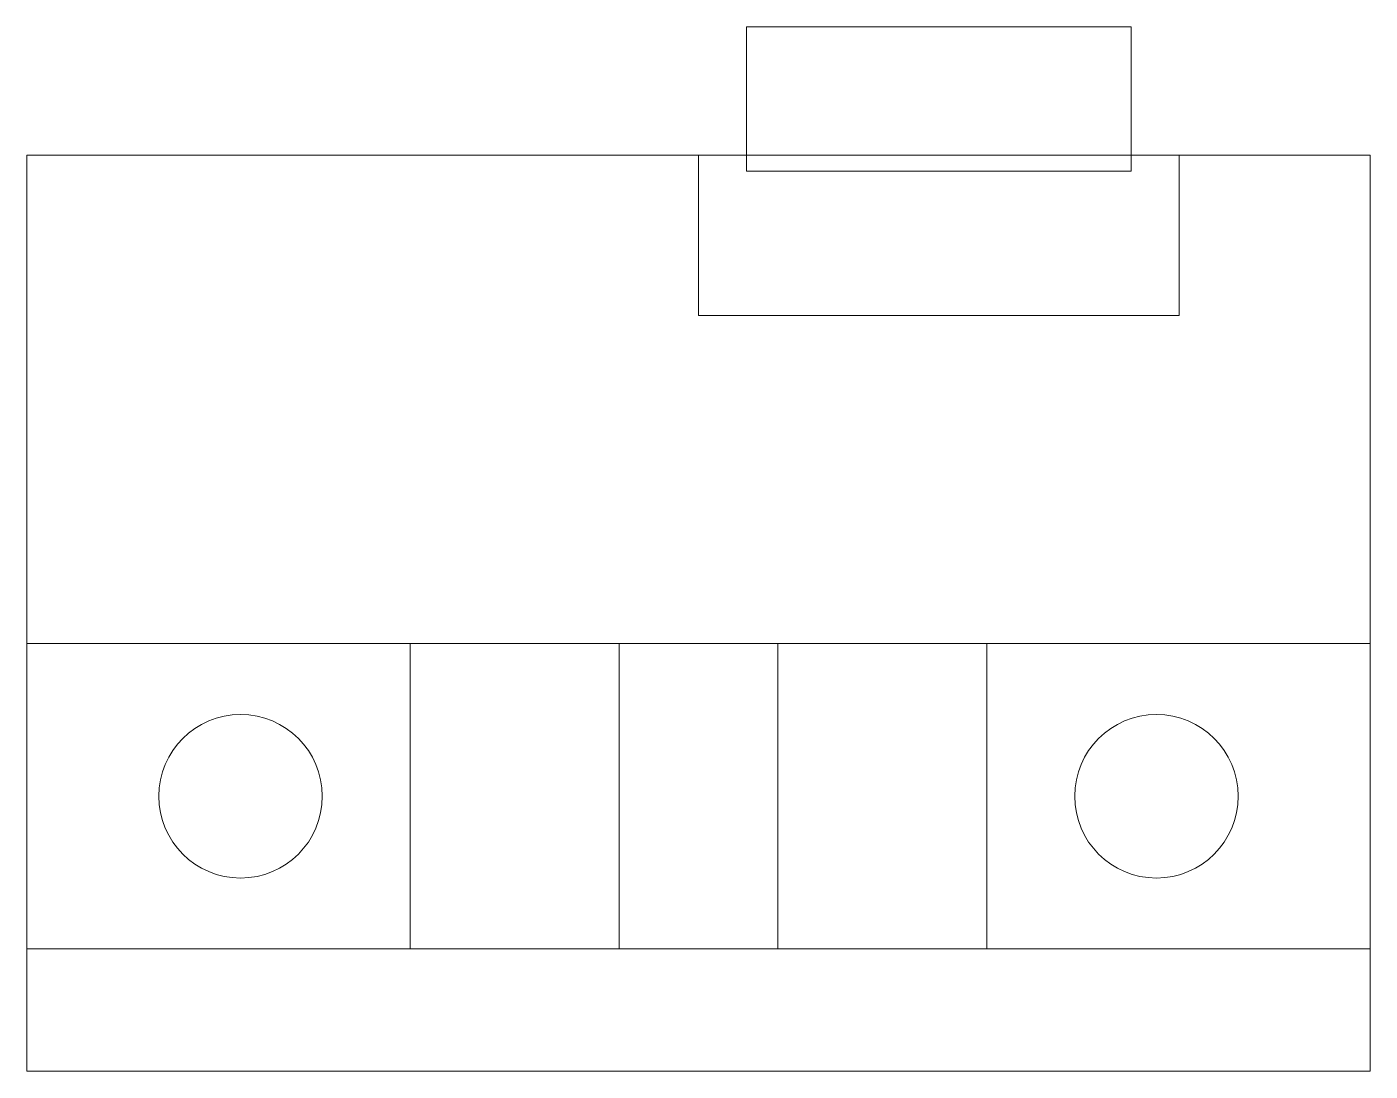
# Model space of a CAD drawing. Header units: millimetres. Extents: x -14 to 14, y -5.7 to 16.
import ezdxf

# ---------------------------------------------------------------- set-up
doc = ezdxf.new("R2010")
doc.units = ezdxf.units.MM
doc.layers.get('0').update_dxf_attribs({"linetype": 'CONTINUOUS', "lineweight": 0})

msp = doc.modelspace()

# ---------------------------------------------------------------- linework, layer by layer
for p, q in [((9, 16), (1, 16)), ((1, 16), (1, 13)), ((9, 13), (9, 16)), ((-13.97, 13.335), (-13.97, -5.715)), ((-13.97, 13.335), (13.97, 13.335)), ((0, 13.335), (10, 13.335)), ((0, 10), (0, 13.335)), ((10, 13.335), (10, 10)), ((13.97, 13.335), (13.97, -5.715)), ((1, 13), (9, 13)), ((10, 10), (0, 10)), ((-13.97, 3.175), (13.97, 3.175)), ((-6, 3.175), (-6, -3.175)), ((-1.65, 3.175), (-1.65, -3.175)), ((1.65, 3.175), (1.65, -3.175)), ((6, 3.175), (6, -3.175)), ((-13.97, -3.175), (13.97, -3.175)), ((-13.97, -5.715), (13.97, -5.715))]:
    msp.add_line(p, q)
for centre in [(-9.525, 0), (9.525, 0)]:
    msp.add_circle(centre, 1.7)

doc.saveas('drawing.dxf')
